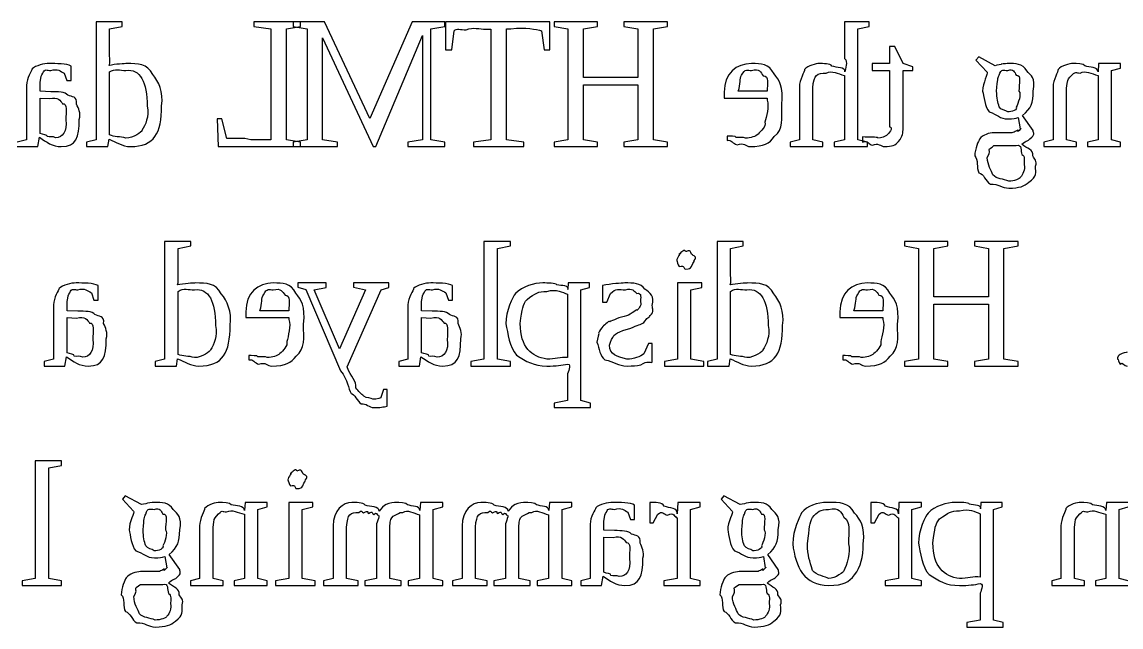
# Model space of a CAD drawing. Header units: millimetres. Extents: x 21 to 196, y 128 to 259.
# Drawn here: x 123.71 to 151.74, y 210.31 to 225.73 of the extents above; entities that cross this region are included whole.
import ezdxf

# ---------------------------------------------------------------- set-up
doc = ezdxf.new("R2010")
doc.units = ezdxf.units.MM
doc.layers.get('0').update_dxf_attribs({"linetype": 'CONTINUOUS'})

msp = doc.modelspace()

# ---------------------------------------------------------------- linework, layer by layer
at = {"color": 0}
for p, q in [((126.267, 225.726), (125.6, 225.726)), ((125.6, 225.726), (125.6, 222.727)), ((126.267, 225.61), (126.267, 225.726)), ((130.812, 225.726), (129.626, 225.726)), ((129.626, 225.726), (129.626, 225.61)), ((131.422, 225.726), (130.628, 225.726)), ((130.628, 225.726), (130.628, 225.61)), ((130.812, 225.61), (130.812, 225.726)), ((132.58, 223.267), (131.422, 225.726)), ((133.66, 225.726), (132.58, 223.267)), ((134.498, 225.726), (133.66, 225.726)), ((134.498, 225.61), (134.498, 225.726)), ((137.173, 225.726), (134.51, 225.726)), ((134.51, 225.726), (134.51, 225.02)), ((137.173, 225.02), (137.173, 225.726)), ((138.387, 225.726), (137.279, 225.726)), ((137.279, 225.726), (137.279, 225.61)), ((138.387, 225.61), (138.387, 225.726)), ((140.173, 225.726), (139.059, 225.726)), ((139.059, 225.726), (139.059, 225.61)), ((140.173, 225.61), (140.173, 225.726)), ((145.316, 225.726), (144.687, 225.726)), ((144.687, 225.726), (144.687, 224.8)), ((145.316, 225.61), (145.316, 225.726)), ((125.942, 225.549), (126.267, 225.61)), ((125.942, 224.992), (125.942, 225.549)), ((129.626, 225.61), (130.056, 225.549)), ((130.056, 225.549), (130.056, 222.727)), ((130.453, 225.549), (130.812, 225.61)), ((130.453, 222.727), (130.453, 225.549)), ((130.628, 225.61), (130.981, 225.549)), ((130.981, 225.549), (130.981, 222.727)), ((132.734, 222.551), (133.925, 225.378)), ((133.925, 225.378), (133.925, 222.727)), ((134.14, 225.549), (134.498, 225.61)), ((134.14, 222.727), (134.14, 225.549)), ((134.67, 225.02), (134.731, 225.499)), ((135.552, 225.544), (135.668, 225.544)), ((135.668, 225.544), (135.668, 222.727)), ((136.065, 222.727), (136.065, 225.549)), ((136.065, 225.549), (136.18, 225.549)), ((136.963, 225.505), (137.024, 225.02)), ((137.279, 225.61), (137.632, 225.549)), ((137.632, 225.549), (137.632, 222.727)), ((138.029, 225.549), (138.387, 225.61)), ((138.029, 224.314), (138.029, 225.549)), ((139.059, 225.61), (139.417, 225.549)), ((139.417, 225.549), (139.417, 224.314)), ((139.814, 225.549), (140.173, 225.61)), ((139.814, 222.727), (139.814, 225.549)), ((145.029, 225.549), (145.316, 225.61)), ((145.029, 222.727), (145.029, 225.549)), ((131.378, 222.727), (131.378, 225.323)), ((131.378, 225.323), (132.662, 222.551)), ((145.97, 225.103), (145.838, 225.103)), ((145.838, 225.103), (145.838, 224.667)), ((146.179, 224.667), (145.97, 225.103)), ((134.51, 225.02), (134.67, 225.02)), ((137.024, 225.02), (137.173, 225.02)), ((148.109, 224.838), (148.037, 224.75)), ((148.528, 224.612), (148.109, 224.838)), ((124.404, 224.667), (124.404, 224.667)), ((124.961, 224.232), (124.961, 224.601)), ((145.838, 224.667), (145.391, 224.667)), ((145.391, 224.667), (145.391, 224.491)), ((146.433, 224.584), (146.179, 224.667)), ((146.433, 224.491), (146.433, 224.584)), ((148.037, 224.75), (148.324, 224.447)), ((151.168, 224.667), (151.152, 224.458)), ((151.725, 224.667), (151.168, 224.667)), ((151.493, 224.491), (151.725, 224.551)), ((151.725, 224.551), (151.725, 224.667)), ((124.789, 224.419), (124.856, 224.232)), ((124.856, 224.232), (124.961, 224.232)), ((125.942, 222.848), (125.942, 224.452)), ((139.417, 224.314), (138.029, 224.314)), ((142.317, 224.491), (142.317, 224.491)), ((144.687, 224.364), (144.687, 222.727)), ((145.391, 224.491), (145.838, 224.491)), ((145.838, 224.491), (145.838, 223.058)), ((146.179, 223.03), (146.179, 224.491)), ((146.179, 224.491), (146.433, 224.491)), ((151.152, 224.364), (151.152, 222.727)), ((151.493, 222.727), (151.493, 224.491)), ((123.825, 224.11), (123.825, 222.727)), ((124.172, 223.962), (124.172, 224.193)), ((124.442, 223.95), (124.172, 223.962)), ((138.029, 222.727), (138.029, 224.127)), ((138.029, 224.127), (139.417, 224.127)), ((139.417, 224.127), (139.417, 222.727)), ((142.714, 223.962), (141.975, 223.962)), ((143.535, 224.066), (143.535, 222.727)), ((143.877, 222.727), (143.877, 224.05)), ((148.208, 223.967), (148.208, 223.967)), ((150.005, 224.066), (150.005, 222.727)), ((150.352, 222.727), (150.352, 224.039)), ((124.172, 223.785), (124.409, 223.774)), ((124.172, 222.887), (124.172, 223.785)), ((141.617, 223.934), (141.617, 223.785)), ((141.617, 223.785), (142.714, 223.785)), ((142.714, 223.785), (142.714, 223.736)), ((126.901, 223.581), (126.901, 223.581)), ((148.848, 223.433), (148.848, 223.433)), ((128.811, 223.256), (128.684, 223.256)), ((128.684, 223.256), (128.717, 222.551)), ((128.932, 222.76), (128.811, 223.256)), ((149.117, 223.289), (149.167, 223.002)), ((149.498, 222.958), (149.228, 223.339)), ((148.958, 222.903), (148.5, 222.903)), ((123.825, 222.727), (123.588, 222.666)), ((123.588, 222.551), (124.117, 222.551)), ((124.117, 222.551), (124.156, 222.787)), ((125.6, 222.727), (125.357, 222.666)), ((125.357, 222.666), (125.357, 222.551)), ((125.357, 222.551), (125.903, 222.551)), ((125.903, 222.551), (125.931, 222.738)), ((128.717, 222.551), (130.812, 222.551)), ((130.056, 222.727), (129.544, 222.727)), ((130.812, 222.666), (130.453, 222.727)), ((130.981, 222.727), (130.628, 222.666)), ((130.628, 222.666), (130.628, 222.551)), ((130.628, 222.551), (131.753, 222.551)), ((130.812, 222.551), (130.812, 222.666)), ((131.753, 222.666), (131.378, 222.727)), ((131.753, 222.551), (131.753, 222.666)), ((132.662, 222.551), (132.734, 222.551)), ((133.925, 222.727), (133.55, 222.666)), ((133.55, 222.666), (133.55, 222.551)), ((133.55, 222.551), (134.498, 222.551)), ((134.498, 222.666), (134.14, 222.727)), ((134.498, 222.551), (134.498, 222.666)), ((135.668, 222.727), (135.227, 222.666)), ((135.227, 222.666), (135.227, 222.551)), ((135.227, 222.551), (136.506, 222.551)), ((136.506, 222.666), (136.065, 222.727)), ((136.506, 222.551), (136.506, 222.666)), ((137.632, 222.727), (137.279, 222.666)), ((137.279, 222.666), (137.279, 222.551)), ((137.279, 222.551), (138.387, 222.551)), ((138.387, 222.666), (138.029, 222.727)), ((138.387, 222.551), (138.387, 222.666)), ((139.417, 222.727), (139.059, 222.666)), ((139.059, 222.666), (139.059, 222.551)), ((139.059, 222.551), (140.173, 222.551)), ((140.173, 222.666), (139.814, 222.727)), ((140.173, 222.551), (140.173, 222.666)), ((141.694, 222.82), (141.694, 222.71)), ((143.535, 222.727), (143.298, 222.666)), ((143.298, 222.666), (143.298, 222.551)), ((143.298, 222.551), (144.136, 222.551)), ((144.136, 222.666), (143.877, 222.727)), ((144.136, 222.551), (144.136, 222.666)), ((144.687, 222.727), (144.423, 222.666)), ((144.423, 222.666), (144.423, 222.551)), ((144.423, 222.551), (145.277, 222.551)), ((145.277, 222.666), (145.029, 222.727)), ((145.149, 222.799), (145.149, 222.666)), ((145.277, 222.551), (145.277, 222.666)), ((145.705, 222.551), (145.705, 222.551)), ((148.533, 222.578), (149.068, 222.578)), ((150.005, 222.727), (149.774, 222.666)), ((149.774, 222.666), (149.774, 222.551)), ((149.774, 222.551), (150.606, 222.551)), ((150.606, 222.666), (150.352, 222.727)), ((150.606, 222.551), (150.606, 222.666)), ((151.152, 222.727), (150.887, 222.666)), ((150.887, 222.666), (150.887, 222.551)), ((150.887, 222.551), (151.725, 222.551)), ((151.725, 222.666), (151.493, 222.727)), ((151.725, 222.551), (151.725, 222.666)), ((148.329, 222.269), (148.329, 222.269)), ((128.014, 220.133), (127.347, 220.133)), ((127.347, 220.133), (127.347, 217.135)), ((128.014, 220.018), (128.014, 220.133)), ((136.165, 220.133), (135.487, 220.133)), ((135.487, 220.133), (135.487, 217.135)), ((136.165, 220.018), (136.165, 220.133)), ((142.105, 220.133), (141.438, 220.133)), ((141.438, 220.133), (141.438, 217.135)), ((142.105, 220.018), (142.105, 220.133)), ((147.326, 220.133), (146.218, 220.133)), ((146.218, 220.133), (146.218, 220.018)), ((147.326, 220.018), (147.326, 220.133)), ((149.112, 220.133), (147.998, 220.133)), ((147.998, 220.133), (147.998, 220.018)), ((149.112, 220.018), (149.112, 220.133)), ((127.689, 219.957), (128.014, 220.018)), ((127.689, 219.4), (127.689, 219.957)), ((135.835, 219.957), (136.165, 220.018)), ((135.835, 217.135), (135.835, 219.957)), ((141.78, 219.957), (142.105, 220.018)), ((141.78, 219.4), (141.78, 219.957)), ((146.218, 220.018), (146.571, 219.957)), ((146.571, 219.957), (146.571, 217.135)), ((146.968, 219.957), (147.326, 220.018)), ((146.968, 218.722), (146.968, 219.957)), ((147.998, 220.018), (148.357, 219.957)), ((148.357, 219.957), (148.357, 218.722)), ((148.754, 219.957), (149.112, 220.018)), ((148.754, 217.135), (148.754, 219.957)), ((140.407, 219.648), (140.407, 219.648)), ((125.093, 219.075), (125.093, 219.075)), ((125.65, 218.64), (125.65, 219.009)), ((131.465, 219.075), (130.743, 219.075)), ((130.743, 219.075), (130.743, 218.965)), ((130.743, 218.965), (130.947, 218.91)), ((130.947, 218.91), (131.834, 216.837)), ((131.162, 218.899), (131.465, 218.959)), ((131.465, 218.959), (131.465, 219.075)), ((133.069, 219.075), (132.165, 219.075)), ((132.165, 219.075), (132.165, 218.965)), ((132.165, 218.965), (132.474, 218.899)), ((132.871, 218.899), (133.069, 218.959)), ((133.069, 218.959), (133.069, 219.075)), ((134.133, 219.075), (134.133, 219.075)), ((134.689, 218.64), (134.689, 219.009)), ((137.637, 219.075), (137.632, 218.91)), ((138.183, 219.075), (137.637, 219.075)), ((137.962, 218.899), (138.183, 218.959)), ((138.183, 218.959), (138.183, 219.075)), ((138.512, 219.009), (138.512, 218.584)), ((141.046, 219.075), (140.429, 219.075)), ((140.429, 219.075), (140.429, 217.135)), ((140.771, 218.899), (141.046, 218.959)), ((141.046, 218.959), (141.046, 219.075)), ((125.479, 218.827), (125.545, 218.64)), ((125.545, 218.64), (125.65, 218.64)), ((127.689, 217.256), (127.689, 218.86)), ((130.12, 218.899), (130.12, 218.899)), ((131.807, 217.394), (131.162, 218.899)), ((132.474, 218.899), (131.807, 217.394)), ((132.005, 216.936), (132.871, 218.899)), ((134.519, 218.827), (134.585, 218.64)), ((134.585, 218.64), (134.689, 218.64)), ((137.62, 218.789), (137.62, 217.173)), ((137.962, 216.076), (137.962, 218.899)), ((138.622, 218.584), (138.716, 218.805)), ((140.771, 217.135), (140.771, 218.899)), ((141.78, 217.256), (141.78, 218.86)), ((145.269, 218.899), (145.269, 218.899)), ((148.357, 218.722), (146.968, 218.722)), ((124.514, 218.518), (124.514, 217.135)), ((124.861, 218.369), (124.861, 218.601)), ((125.131, 218.359), (124.861, 218.369)), ((130.517, 218.369), (129.778, 218.369)), ((133.554, 218.518), (133.554, 217.135)), ((133.901, 218.369), (133.901, 218.601)), ((134.171, 218.359), (133.901, 218.369)), ((138.512, 218.584), (138.622, 218.584)), ((145.665, 218.369), (144.927, 218.369)), ((146.968, 217.135), (146.968, 218.535)), ((146.968, 218.535), (148.357, 218.535)), ((148.357, 218.535), (148.357, 217.135)), ((124.861, 218.193), (125.098, 218.182)), ((124.861, 217.295), (124.861, 218.193)), ((129.42, 218.342), (129.42, 218.193)), ((129.42, 218.193), (130.517, 218.193)), ((130.517, 218.193), (130.517, 218.143)), ((133.901, 218.193), (134.138, 218.182)), ((133.901, 217.295), (133.901, 218.193)), ((144.569, 218.342), (144.569, 218.193)), ((144.569, 218.193), (145.665, 218.193)), ((145.665, 218.193), (145.665, 218.143)), ((128.648, 217.989), (128.648, 217.989)), ((136.419, 218.044), (136.419, 218.044)), ((139.036, 217.862), (139.24, 217.923)), ((142.738, 217.989), (142.738, 217.989)), ((138.374, 217.57), (138.374, 217.57)), ((139.686, 217.537), (139.571, 217.273)), ((139.785, 217.537), (139.686, 217.537)), ((139.785, 217.057), (139.785, 217.537)), ((129.497, 217.229), (129.497, 217.118)), ((144.646, 217.229), (144.646, 217.118)), ((124.514, 217.135), (124.277, 217.074)), ((124.277, 217.074), (124.277, 216.958)), ((124.277, 216.958), (124.806, 216.958)), ((124.806, 216.958), (124.845, 217.195)), ((127.347, 217.135), (127.105, 217.074)), ((127.105, 217.074), (127.105, 216.958)), ((127.105, 216.958), (127.651, 216.958)), ((127.651, 216.958), (127.678, 217.146)), ((133.554, 217.135), (133.317, 217.074)), ((133.317, 217.074), (133.317, 216.958)), ((133.317, 216.958), (133.846, 216.958)), ((133.846, 216.958), (133.885, 217.195)), ((135.487, 217.135), (135.157, 217.074)), ((135.157, 217.074), (135.157, 216.958)), ((135.157, 216.958), (136.165, 216.958)), ((136.165, 217.074), (135.835, 217.135)), ((136.165, 216.958), (136.165, 217.074)), ((140.429, 217.135), (140.093, 217.074)), ((140.093, 217.074), (140.093, 216.958)), ((140.093, 216.958), (141.102, 216.958)), ((141.102, 217.074), (140.771, 217.135)), ((141.102, 216.958), (141.102, 217.074)), ((141.438, 217.135), (141.195, 217.074)), ((141.195, 217.074), (141.195, 216.958)), ((141.195, 216.958), (141.741, 216.958)), ((141.741, 216.958), (141.768, 217.146)), ((146.571, 217.135), (146.218, 217.074)), ((146.218, 217.074), (146.218, 216.958)), ((146.218, 216.958), (147.326, 216.958)), ((147.326, 217.074), (146.968, 217.135)), ((147.326, 216.958), (147.326, 217.074)), ((148.357, 217.135), (147.998, 217.074)), ((147.998, 217.074), (147.998, 216.958)), ((147.998, 216.958), (149.112, 216.958)), ((149.112, 217.074), (148.754, 217.135)), ((149.112, 216.958), (149.112, 217.074)), ((151.648, 217.135), (151.648, 217.135)), ((137.62, 216.727), (137.62, 216.076)), ((132.926, 216.358), (132.859, 216.159)), ((133.025, 216.358), (132.926, 216.358)), ((133.025, 215.938), (133.025, 216.358)), ((132.683, 215.9), (132.683, 215.9)), ((137.62, 216.076), (137.284, 216.016)), ((137.284, 216.016), (137.284, 215.9)), ((137.284, 215.9), (138.21, 215.9)), ((138.21, 216.016), (137.962, 216.076)), ((138.21, 215.9), (138.21, 216.016)), ((124.722, 214.541), (124.044, 214.541)), ((124.044, 214.541), (124.044, 211.542)), ((124.391, 214.365), (124.722, 214.425)), ((124.722, 214.425), (124.722, 214.541)), ((124.391, 211.542), (124.391, 214.365)), ((130.491, 214.056), (130.491, 214.056)), ((126.343, 213.654), (126.271, 213.566)), ((126.762, 213.428), (126.343, 213.654)), ((141.609, 213.654), (141.537, 213.566)), ((142.028, 213.428), (141.609, 213.654)), ((126.271, 213.566), (126.558, 213.262)), ((129.402, 213.483), (129.385, 213.274)), ((129.959, 213.483), (129.402, 213.483)), ((129.727, 213.306), (129.959, 213.367)), ((129.727, 211.542), (129.727, 213.306)), ((129.959, 213.367), (129.959, 213.483)), ((131.13, 213.483), (130.513, 213.483)), ((130.513, 213.483), (130.513, 211.542)), ((130.854, 213.306), (131.13, 213.367)), ((130.854, 211.542), (130.854, 213.306)), ((131.13, 213.367), (131.13, 213.483)), ((133.874, 213.483), (133.857, 213.274)), ((134.441, 213.483), (133.874, 213.483)), ((134.193, 213.306), (134.441, 213.367)), ((134.193, 211.542), (134.193, 213.306)), ((134.441, 213.367), (134.441, 213.483)), ((137.163, 213.483), (137.147, 213.274)), ((137.731, 213.483), (137.163, 213.483)), ((137.483, 213.306), (137.731, 213.367)), ((137.483, 211.542), (137.483, 213.306)), ((137.731, 213.367), (137.731, 213.483)), ((138.778, 213.483), (138.778, 213.483)), ((139.335, 213.047), (139.335, 213.417)), ((139.718, 213.483), (139.718, 212.959)), ((139.751, 213.483), (139.718, 213.483)), ((140.434, 213.483), (140.418, 213.191)), ((141.008, 213.483), (140.434, 213.483)), ((140.76, 213.306), (141.008, 213.367)), ((140.76, 211.542), (140.76, 213.306)), ((141.008, 213.367), (141.008, 213.483)), ((141.537, 213.566), (141.824, 213.262)), ((145.36, 213.483), (145.36, 212.959)), ((145.393, 213.483), (145.36, 213.483)), ((146.076, 213.483), (146.06, 213.191)), ((146.649, 213.483), (146.076, 213.483)), ((146.401, 213.306), (146.649, 213.367)), ((146.401, 211.542), (146.401, 213.306)), ((146.649, 213.367), (146.649, 213.483)), ((148.16, 213.483), (148.154, 213.318)), ((148.705, 213.483), (148.16, 213.483)), ((148.485, 213.306), (148.705, 213.367)), ((148.485, 210.484), (148.485, 213.306)), ((148.705, 213.367), (148.705, 213.483)), ((151.368, 213.483), (151.351, 213.274)), ((151.924, 213.483), (151.368, 213.483)), ((151.693, 213.306), (151.924, 213.367)), ((151.693, 211.542), (151.693, 213.306)), ((129.385, 213.18), (129.385, 211.542)), ((133.852, 213.169), (133.852, 211.542)), ((137.141, 213.169), (137.141, 211.542)), ((139.164, 213.235), (139.23, 213.047)), ((139.23, 213.047), (139.335, 213.047)), ((139.806, 212.959), (139.928, 213.185)), ((140.418, 213.086), (140.418, 211.542)), ((145.448, 212.959), (145.569, 213.185)), ((146.06, 213.086), (146.06, 211.542)), ((148.143, 213.196), (148.143, 211.581)), ((151.351, 213.18), (151.351, 211.542)), ((126.442, 212.783), (126.442, 212.783)), ((128.239, 212.882), (128.239, 211.542)), ((128.586, 211.542), (128.586, 212.854)), ((131.647, 212.882), (131.647, 211.542)), ((131.989, 211.542), (131.989, 212.854)), ((132.749, 212.899), (132.749, 211.542)), ((133.091, 211.542), (133.091, 212.854)), ((134.936, 212.882), (134.936, 211.542)), ((135.278, 211.542), (135.278, 212.854)), ((136.039, 212.899), (136.039, 211.542)), ((136.38, 211.542), (136.38, 212.854)), ((138.199, 212.926), (138.199, 211.542)), ((138.546, 212.777), (138.546, 213.009)), ((138.817, 212.766), (138.546, 212.777)), ((139.718, 212.959), (139.806, 212.959)), ((141.708, 212.783), (141.708, 212.783)), ((145.36, 212.959), (145.448, 212.959)), ((150.205, 212.882), (150.205, 211.542)), ((150.552, 211.542), (150.552, 212.854)), ((138.546, 212.601), (138.783, 212.59)), ((138.546, 211.703), (138.546, 212.601)), ((127.081, 212.248), (127.081, 212.248)), ((142.347, 212.248), (142.347, 212.248)), ((143.367, 212.43), (143.367, 212.43)), ((143.742, 212.43), (143.742, 212.43)), ((146.941, 212.452), (146.941, 212.452)), ((127.351, 212.105), (127.401, 211.818)), ((127.732, 211.774), (127.462, 212.155)), ((142.617, 212.105), (142.667, 211.818)), ((142.998, 211.774), (142.728, 212.155)), ((127.192, 211.719), (126.734, 211.719)), ((142.457, 211.719), (142, 211.719)), ((124.044, 211.542), (123.714, 211.482)), ((123.714, 211.482), (123.714, 211.366)), ((123.714, 211.366), (124.722, 211.366)), ((124.722, 211.482), (124.391, 211.542)), ((124.722, 211.366), (124.722, 211.482)), ((126.767, 211.394), (127.302, 211.394)), ((128.239, 211.542), (128.007, 211.482)), ((128.007, 211.482), (128.007, 211.366)), ((128.007, 211.366), (128.84, 211.366)), ((128.84, 211.482), (128.586, 211.542)), ((128.84, 211.366), (128.84, 211.482)), ((129.385, 211.542), (129.121, 211.482)), ((129.121, 211.482), (129.121, 211.366)), ((129.121, 211.366), (129.959, 211.366)), ((129.959, 211.482), (129.727, 211.542)), ((129.959, 211.366), (129.959, 211.482)), ((130.513, 211.542), (130.176, 211.482)), ((130.176, 211.482), (130.176, 211.366)), ((130.176, 211.366), (131.185, 211.366)), ((131.185, 211.482), (130.854, 211.542)), ((131.185, 211.366), (131.185, 211.482)), ((131.647, 211.542), (131.399, 211.482)), ((131.399, 211.482), (131.399, 211.366)), ((131.399, 211.366), (132.281, 211.366)), ((132.281, 211.482), (131.989, 211.542)), ((132.281, 211.366), (132.281, 211.482)), ((132.749, 211.542), (132.457, 211.482)), ((132.457, 211.482), (132.457, 211.366)), ((132.457, 211.366), (133.378, 211.366)), ((133.378, 211.482), (133.091, 211.542)), ((133.378, 211.366), (133.378, 211.482)), ((133.852, 211.542), (133.56, 211.482)), ((133.56, 211.482), (133.56, 211.366)), ((133.56, 211.366), (134.441, 211.366)), ((134.441, 211.482), (134.193, 211.542)), ((134.441, 211.366), (134.441, 211.482)), ((134.936, 211.542), (134.688, 211.482)), ((134.688, 211.482), (134.688, 211.366)), ((134.688, 211.366), (135.57, 211.366)), ((135.57, 211.482), (135.278, 211.542)), ((135.57, 211.366), (135.57, 211.482)), ((136.039, 211.542), (135.746, 211.482)), ((135.746, 211.482), (135.746, 211.366)), ((135.746, 211.366), (136.667, 211.366)), ((136.667, 211.482), (136.38, 211.542)), ((136.667, 211.366), (136.667, 211.482)), ((137.141, 211.542), (136.849, 211.482)), ((136.849, 211.482), (136.849, 211.366)), ((136.849, 211.366), (137.731, 211.366)), ((137.731, 211.482), (137.483, 211.542)), ((137.731, 211.366), (137.731, 211.482)), ((138.199, 211.542), (137.962, 211.482)), ((137.962, 211.482), (137.962, 211.366)), ((137.962, 211.366), (138.491, 211.366)), ((138.491, 211.366), (138.53, 211.603)), ((140.418, 211.542), (140.082, 211.482)), ((140.082, 211.482), (140.082, 211.366)), ((140.082, 211.366), (141.008, 211.366)), ((141.008, 211.482), (140.76, 211.542)), ((141.008, 211.366), (141.008, 211.482)), ((142.033, 211.394), (142.568, 211.394)), ((146.06, 211.542), (145.723, 211.482)), ((145.723, 211.482), (145.723, 211.366)), ((145.723, 211.366), (146.649, 211.366)), ((146.649, 211.482), (146.401, 211.542)), ((146.649, 211.366), (146.649, 211.482)), ((150.205, 211.542), (149.973, 211.482)), ((149.973, 211.482), (149.973, 211.366)), ((149.973, 211.366), (150.805, 211.366)), ((150.805, 211.482), (150.552, 211.542)), ((150.805, 211.366), (150.805, 211.482)), ((151.351, 211.542), (151.087, 211.482)), ((151.087, 211.482), (151.087, 211.366)), ((151.087, 211.366), (151.924, 211.366)), ((151.924, 211.482), (151.693, 211.542)), ((126.563, 211.085), (126.563, 211.085)), ((141.829, 211.085), (141.829, 211.085)), ((148.143, 211.135), (148.143, 210.484)), ((148.143, 210.484), (147.807, 210.424)), ((147.807, 210.424), (147.807, 210.308)), ((147.807, 210.308), (148.733, 210.308)), ((148.733, 210.424), (148.485, 210.484)), ((148.733, 210.308), (148.733, 210.424))]:
    msp.add_line(p, q, dxfattribs=at)
for points in [[(134.731, 225.499), (134.797, 225.585), (134.882, 225.519), (135.039, 225.527)], [(135.039, 225.527), (135.227, 225.604), (135.365, 225.544), (135.552, 225.544)], [(136.18, 225.549), (136.565, 225.607), (136.82, 225.534), (136.963, 225.505)], [(125.931, 224.617), (125.966, 224.681), (125.942, 224.79), (125.942, 224.992)], [(144.687, 224.8), (144.794, 224.714), (144.691, 224.526), (144.698, 224.458)], [(123.968, 224.529), (123.967, 224.482), (123.825, 224.298), (123.825, 224.11)], [(124.404, 224.667), (124.272, 224.667), (124.061, 224.62), (123.968, 224.529)], [(124.238, 224.419), (124.287, 224.549), (124.353, 224.491), (124.448, 224.491)], [(124.961, 224.601), (124.867, 224.667), (124.567, 224.667), (124.404, 224.667)], [(124.448, 224.491), (124.624, 224.549), (124.688, 224.466), (124.789, 224.419)], [(126.383, 224.667), (126.344, 224.667), (126.082, 224.651), (125.931, 224.617)], [(125.942, 224.452), (126.088, 224.549), (126.203, 224.491), (126.361, 224.491)], [(126.361, 224.491), (126.723, 224.549), (126.901, 224.187), (126.901, 223.581)], [(127.044, 224.391), (126.904, 224.667), (126.673, 224.667), (126.383, 224.667)], [(142.317, 224.667), (141.924, 224.667), (141.617, 224.422), (141.617, 223.934)], [(142.063, 224.369), (142.16, 224.549), (142.204, 224.491), (142.317, 224.491)], [(142.89, 224.408), (142.755, 224.667), (142.563, 224.667), (142.317, 224.667)], [(142.317, 224.491), (142.519, 224.549), (142.546, 224.444), (142.615, 224.353)], [(143.667, 224.513), (143.673, 224.461), (143.535, 224.26), (143.535, 224.066)], [(144.042, 224.667), (143.964, 224.667), (143.753, 224.615), (143.667, 224.513)], [(144.367, 224.601), (144.334, 224.667), (144.131, 224.667), (144.042, 224.667)], [(144.698, 224.458), (144.706, 224.582), (144.493, 224.56), (144.367, 224.601)], [(148.682, 224.651), (148.723, 224.645), (148.565, 224.626), (148.528, 224.612)], [(148.632, 224.369), (148.682, 224.549), (148.748, 224.491), (148.848, 224.491)], [(148.842, 224.667), (148.856, 224.667), (148.748, 224.662), (148.682, 224.651)], [(149.333, 224.485), (149.226, 224.667), (149.056, 224.667), (148.842, 224.667)], [(148.848, 224.491), (148.999, 224.549), (149.021, 224.449), (149.068, 224.369)], [(150.132, 224.513), (150.142, 224.461), (150.005, 224.26), (150.005, 224.066)], [(150.512, 224.667), (150.428, 224.667), (150.217, 224.615), (150.132, 224.513)], [(150.815, 224.607), (150.796, 224.667), (150.593, 224.667), (150.512, 224.667)], [(151.152, 224.458), (151.152, 224.59), (150.934, 224.569), (150.815, 224.607)], [(124.172, 224.193), (124.199, 224.336), (124.194, 224.371), (124.238, 224.419)], [(127.27, 223.587), (127.322, 223.947), (127.196, 224.207), (127.044, 224.391)], [(141.975, 223.962), (142.045, 224.152), (142.005, 224.288), (142.063, 224.369)], [(142.615, 224.353), (142.773, 224.369), (142.714, 224.134), (142.714, 223.962)], [(143.088, 223.62), (143.141, 224.086), (143.022, 224.234), (142.89, 224.408)], [(143.877, 224.05), (143.902, 224.387), (143.991, 224.425), (144.219, 224.425)], [(144.219, 224.425), (144.379, 224.505), (144.508, 224.404), (144.687, 224.364)], [(148.324, 224.447), (148.355, 224.409), (148.208, 224.177), (148.208, 223.967)], [(148.566, 223.967), (148.594, 224.27), (148.588, 224.288), (148.632, 224.369)], [(149.068, 224.369), (149.208, 224.387), (149.134, 224.154), (149.134, 223.967)], [(149.498, 223.967), (149.568, 224.306), (149.443, 224.364), (149.333, 224.485)], [(150.352, 224.039), (150.373, 224.248), (150.38, 224.25), (150.435, 224.32)], [(150.435, 224.32), (150.6, 224.505), (150.577, 224.425), (150.694, 224.425)], [(150.694, 224.425), (150.843, 224.505), (150.972, 224.404), (151.152, 224.364)], [(124.883, 223.862), (124.805, 223.95), (124.634, 223.947), (124.442, 223.95)], [(148.208, 223.967), (148.238, 223.847), (148.266, 223.554), (148.379, 223.433)], [(148.632, 223.565), (148.594, 223.667), (148.566, 223.786), (148.566, 223.967)], [(149.134, 223.967), (149.208, 223.895), (149.112, 223.643), (149.068, 223.559)], [(149.228, 223.339), (149.451, 223.534), (149.498, 223.654), (149.498, 223.967)], [(124.409, 223.774), (124.64, 223.829), (124.688, 223.722), (124.745, 223.642)], [(125.104, 223.631), (125.125, 223.843), (124.982, 223.81), (124.883, 223.862)], [(142.714, 223.736), (142.773, 223.571), (142.696, 223.308), (142.659, 223.173)], [(124.745, 223.642), (124.871, 223.667), (124.828, 223.424), (124.828, 223.234)], [(125.17, 223.245), (125.217, 223.402), (125.148, 223.527), (125.104, 223.631)], [(126.476, 222.551), (127.087, 222.551), (127.27, 222.895), (127.27, 223.587)], [(126.901, 223.581), (126.959, 223.314), (126.857, 223.099), (126.769, 222.964)], [(142.896, 222.804), (143.141, 223.005), (143.088, 223.245), (143.088, 223.62)], [(148.379, 223.433), (148.58, 223.373), (148.648, 223.256), (148.853, 223.256)], [(148.848, 223.433), (148.796, 223.49), (148.674, 223.477), (148.632, 223.565)], [(149.068, 223.559), (149.116, 223.49), (148.947, 223.433), (148.848, 223.433)], [(124.828, 223.234), (124.871, 222.936), (124.743, 222.776), (124.569, 222.776)], [(124.713, 222.551), (125.098, 222.551), (125.17, 222.782), (125.17, 223.245)], [(142.659, 223.173), (142.696, 223.068), (142.559, 222.939), (142.482, 222.87)], [(148.853, 223.256), (148.999, 223.256), (149.038, 223.267), (149.117, 223.289)], [(124.354, 222.804), (124.379, 222.859), (124.236, 222.854), (124.172, 222.887)], [(126.361, 222.765), (126.209, 222.811), (126.067, 222.793), (125.942, 222.848)], [(126.769, 222.964), (126.782, 222.928), (126.545, 222.765), (126.361, 222.765)], [(141.926, 222.782), (141.917, 222.833), (141.753, 222.805), (141.694, 222.82)], [(142.482, 222.87), (142.42, 222.811), (142.295, 222.765), (142.162, 222.765)], [(145.755, 222.837), (145.725, 222.811), (145.628, 222.765), (145.54, 222.765)], [(145.838, 223.058), (145.952, 223.027), (145.81, 222.888), (145.755, 222.837)], [(146.064, 222.677), (146.179, 222.837), (146.179, 222.878), (146.179, 223.03)], [(148.5, 222.903), (148.384, 222.903), (148.212, 222.849), (148.131, 222.743)], [(149.106, 222.936), (149.149, 223.02), (149.017, 222.903), (148.958, 222.903)], [(149.167, 223.002), (149.226, 223.065), (149.144, 222.958), (149.106, 222.936)], [(149.415, 222.749), (149.568, 222.866), (149.498, 222.884), (149.498, 222.958)], [(124.156, 222.787), (124.331, 222.668), (124.485, 222.551), (124.713, 222.551)], [(124.569, 222.776), (124.496, 222.818), (124.413, 222.785), (124.354, 222.804)], [(125.931, 222.738), (126.112, 222.668), (126.267, 222.551), (126.476, 222.551)], [(129.544, 222.727), (129.367, 222.785), (129.062, 222.738), (128.932, 222.76)], [(141.694, 222.71), (141.803, 222.729), (141.841, 222.627), (141.948, 222.595)], [(142.162, 222.765), (142.105, 222.811), (142.018, 222.771), (141.926, 222.782)], [(141.948, 222.595), (142.133, 222.668), (142.162, 222.551), (142.273, 222.551)], [(142.273, 222.551), (142.645, 222.551), (142.764, 222.635), (142.896, 222.804)], [(145.54, 222.765), (145.529, 222.811), (145.303, 222.776), (145.149, 222.799)], [(145.149, 222.666), (145.317, 222.712), (145.292, 222.606), (145.402, 222.583)], [(145.402, 222.583), (145.533, 222.668), (145.61, 222.551), (145.705, 222.551)], [(145.705, 222.551), (145.904, 222.551), (145.984, 222.592), (146.064, 222.677)], [(148.131, 222.743), (148.106, 222.694), (148.01, 222.498), (148.01, 222.313)], [(148.384, 222.495), (148.506, 222.568), (148.467, 222.578), (148.533, 222.578)], [(149.068, 222.578), (149.222, 222.624), (149.175, 222.439), (149.211, 222.346)], [(149.211, 222.611), (149.341, 222.734), (149.36, 222.683), (149.415, 222.749)], [(149.487, 222.313), (149.509, 222.478), (149.344, 222.498), (149.211, 222.611)], [(148.01, 222.313), (148.106, 222.228), (148.045, 222.005), (148.114, 221.883)], [(148.329, 222.269), (148.437, 222.46), (148.349, 222.44), (148.384, 222.495)], [(148.473, 221.828), (148.437, 221.937), (148.329, 222.079), (148.329, 222.269)], [(149.211, 222.346), (149.297, 222.319), (149.266, 222.163), (149.266, 222.082)], [(149.558, 222.054), (149.608, 222.191), (149.535, 222.229), (149.487, 222.313)], [(149.266, 222.082), (149.297, 221.974), (149.236, 221.831), (149.173, 221.768)], [(149.388, 221.641), (149.608, 221.805), (149.558, 221.875), (149.558, 222.054)], [(148.114, 221.883), (148.241, 221.864), (148.278, 221.663), (148.407, 221.597)], [(148.875, 221.669), (148.741, 221.728), (148.565, 221.722), (148.473, 221.828)], [(149.173, 221.768), (149.167, 221.728), (149.007, 221.669), (148.875, 221.669)], [(148.407, 221.597), (148.616, 221.611), (148.693, 221.492), (148.88, 221.492)], [(148.88, 221.492), (149.142, 221.492), (149.271, 221.542), (149.388, 221.641)], [(140.473, 219.808), (140.536, 219.872), (140.407, 219.71), (140.407, 219.648)], [(140.633, 219.874), (140.625, 219.96), (140.517, 219.852), (140.473, 219.808)], [(140.787, 219.808), (140.746, 219.96), (140.692, 219.874), (140.633, 219.874)], [(140.854, 219.648), (140.951, 219.754), (140.831, 219.764), (140.787, 219.808)], [(140.407, 219.648), (140.418, 219.633), (140.429, 219.538), (140.473, 219.494)], [(140.473, 219.494), (140.625, 219.545), (140.571, 219.428), (140.633, 219.428)], [(140.633, 219.428), (140.746, 219.428), (140.743, 219.45), (140.787, 219.494)], [(140.787, 219.494), (140.834, 219.633), (140.854, 219.589), (140.854, 219.648)], [(127.678, 219.025), (127.714, 219.089), (127.689, 219.198), (127.689, 219.4)], [(141.768, 219.025), (141.804, 219.089), (141.78, 219.198), (141.78, 219.4)], [(124.657, 218.937), (124.656, 218.89), (124.514, 218.706), (124.514, 218.518)], [(125.093, 219.075), (124.961, 219.075), (124.75, 219.028), (124.657, 218.937)], [(124.927, 218.827), (124.976, 218.956), (125.042, 218.899), (125.137, 218.899)], [(125.65, 219.009), (125.556, 219.075), (125.256, 219.075), (125.093, 219.075)], [(125.137, 218.899), (125.313, 218.956), (125.377, 218.874), (125.479, 218.827)], [(128.13, 219.075), (128.091, 219.075), (127.83, 219.058), (127.678, 219.025)], [(127.689, 218.86), (127.835, 218.956), (127.951, 218.899), (128.108, 218.899)], [(128.108, 218.899), (128.47, 218.956), (128.648, 218.596), (128.648, 217.989)], [(128.791, 218.799), (128.651, 219.075), (128.421, 219.075), (128.13, 219.075)], [(130.12, 219.075), (129.727, 219.075), (129.42, 218.83), (129.42, 218.342)], [(129.866, 218.777), (129.963, 218.956), (130.007, 218.899), (130.12, 218.899)], [(130.693, 218.816), (130.558, 219.075), (130.367, 219.075), (130.12, 219.075)], [(130.12, 218.899), (130.322, 218.956), (130.349, 218.852), (130.418, 218.761)], [(133.697, 218.937), (133.696, 218.89), (133.554, 218.706), (133.554, 218.518)], [(134.133, 219.075), (134.001, 219.075), (133.79, 219.028), (133.697, 218.937)], [(133.967, 218.827), (134.016, 218.956), (134.082, 218.899), (134.177, 218.899)], [(134.689, 219.009), (134.596, 219.075), (134.295, 219.075), (134.133, 219.075)], [(134.177, 218.899), (134.353, 218.956), (134.416, 218.874), (134.519, 218.827)], [(136.992, 219.075), (136.783, 219.075), (136.46, 218.984), (136.297, 218.805)], [(137.35, 219.031), (137.323, 219.075), (137.113, 219.075), (136.992, 219.075)], [(137.097, 218.86), (137.364, 218.932), (137.481, 218.835), (137.62, 218.789)], [(137.632, 218.91), (137.676, 219.016), (137.469, 219.001), (137.35, 219.031)], [(139.085, 219.075), (138.996, 219.075), (138.744, 219.053), (138.512, 219.009)], [(138.716, 218.805), (138.864, 218.956), (138.926, 218.899), (139.102, 218.899)], [(139.598, 218.921), (139.481, 219.075), (139.303, 219.075), (139.085, 219.075)], [(139.102, 218.899), (139.282, 218.956), (139.323, 218.868), (139.388, 218.81)], [(139.785, 218.502), (139.849, 218.751), (139.723, 218.817), (139.598, 218.921)], [(142.221, 219.075), (142.182, 219.075), (141.92, 219.058), (141.768, 219.025)], [(141.78, 218.86), (141.926, 218.956), (142.041, 218.899), (142.198, 218.899)], [(142.198, 218.899), (142.561, 218.956), (142.738, 218.596), (142.738, 217.989)], [(142.882, 218.799), (142.741, 219.075), (142.511, 219.075), (142.221, 219.075)], [(145.269, 219.075), (144.876, 219.075), (144.569, 218.83), (144.569, 218.342)], [(145.015, 218.777), (145.112, 218.956), (145.156, 218.899), (145.269, 218.899)], [(145.842, 218.816), (145.707, 219.075), (145.515, 219.075), (145.269, 219.075)], [(145.269, 218.899), (145.471, 218.956), (145.498, 218.852), (145.566, 218.761)], [(124.861, 218.601), (124.888, 218.744), (124.883, 218.779), (124.927, 218.827)], [(129.018, 217.995), (129.07, 218.354), (128.943, 218.615), (128.791, 218.799)], [(129.778, 218.369), (129.848, 218.56), (129.808, 218.696), (129.866, 218.777)], [(130.418, 218.761), (130.576, 218.777), (130.517, 218.542), (130.517, 218.369)], [(130.891, 218.028), (130.944, 218.494), (130.826, 218.642), (130.693, 218.816)], [(133.901, 218.601), (133.927, 218.744), (133.923, 218.779), (133.967, 218.827)], [(136.297, 218.805), (136.221, 218.718), (136.049, 218.371), (136.049, 218.033)], [(136.419, 218.044), (136.467, 218.427), (136.477, 218.524), (136.59, 218.656)], [(136.59, 218.656), (136.809, 218.813), (136.87, 218.86), (137.097, 218.86)], [(139.388, 218.81), (139.529, 218.844), (139.482, 218.68), (139.482, 218.584)], [(143.108, 217.995), (143.16, 218.354), (143.033, 218.615), (142.882, 218.799)], [(144.927, 218.369), (144.997, 218.56), (144.957, 218.696), (145.015, 218.777)], [(145.566, 218.761), (145.725, 218.777), (145.665, 218.542), (145.665, 218.369)], [(146.04, 218.028), (146.093, 218.494), (145.974, 218.642), (145.842, 218.816)], [(125.572, 218.27), (125.494, 218.359), (125.323, 218.354), (125.131, 218.359)], [(134.612, 218.27), (134.534, 218.359), (134.363, 218.354), (134.171, 218.359)], [(139.394, 218.375), (139.411, 218.436), (139.248, 218.273), (139.13, 218.237)], [(139.482, 218.584), (139.529, 218.549), (139.453, 218.433), (139.394, 218.375)], [(139.73, 218.243), (139.849, 218.359), (139.785, 218.403), (139.785, 218.502)], [(125.098, 218.182), (125.329, 218.237), (125.377, 218.13), (125.435, 218.05)], [(125.435, 218.05), (125.56, 218.075), (125.517, 217.832), (125.517, 217.642)], [(125.793, 218.039), (125.814, 218.251), (125.671, 218.218), (125.572, 218.27)], [(130.517, 218.143), (130.576, 217.98), (130.499, 217.716), (130.462, 217.581)], [(134.138, 218.182), (134.368, 218.237), (134.416, 218.13), (134.475, 218.05)], [(134.475, 218.05), (134.6, 218.075), (134.557, 217.832), (134.557, 217.642)], [(134.833, 218.039), (134.854, 218.251), (134.711, 218.218), (134.612, 218.27)], [(138.7, 218.083), (138.702, 218.145), (138.571, 218.009), (138.523, 217.962)], [(139.13, 218.237), (138.956, 218.211), (138.766, 218.116), (138.7, 218.083)], [(139.24, 217.923), (139.399, 218.001), (139.502, 218.018), (139.571, 218.066)], [(139.571, 218.066), (139.657, 218.215), (139.694, 218.172), (139.73, 218.243)], [(145.665, 218.143), (145.725, 217.98), (145.647, 217.716), (145.61, 217.581)], [(125.859, 217.653), (125.906, 217.81), (125.837, 217.936), (125.793, 218.039)], [(128.224, 216.958), (128.834, 216.958), (129.018, 217.303), (129.018, 217.995)], [(128.648, 217.989), (128.706, 217.722), (128.604, 217.507), (128.516, 217.372)], [(130.699, 217.212), (130.944, 217.413), (130.891, 217.653), (130.891, 218.028)], [(134.899, 217.653), (134.946, 217.81), (134.877, 217.936), (134.833, 218.039)], [(136.049, 218.033), (136.103, 217.803), (136.14, 217.427), (136.32, 217.239)], [(137.097, 217.135), (136.703, 217.193), (136.419, 217.438), (136.419, 218.044)], [(138.413, 217.796), (138.438, 217.807), (138.374, 217.658), (138.374, 217.57)], [(138.523, 217.962), (138.489, 217.931), (138.439, 217.858), (138.413, 217.796)], [(138.694, 217.488), (138.768, 217.719), (138.809, 217.785), (139.036, 217.862)], [(142.314, 216.958), (142.925, 216.958), (143.108, 217.303), (143.108, 217.995)], [(142.738, 217.989), (142.796, 217.722), (142.694, 217.507), (142.606, 217.372)], [(145.848, 217.212), (146.093, 217.413), (146.04, 217.653), (146.04, 218.028)], [(125.517, 217.642), (125.56, 217.344), (125.432, 217.184), (125.258, 217.184)], [(125.402, 216.958), (125.787, 216.958), (125.859, 217.19), (125.859, 217.653)], [(130.462, 217.581), (130.499, 217.477), (130.362, 217.347), (130.285, 217.278)], [(134.557, 217.642), (134.6, 217.344), (134.472, 217.184), (134.298, 217.184)], [(134.441, 216.958), (134.827, 216.958), (134.899, 217.19), (134.899, 217.653)], [(138.374, 217.57), (138.438, 217.399), (138.441, 217.215), (138.573, 217.113)], [(145.61, 217.581), (145.647, 217.477), (145.511, 217.347), (145.434, 217.278)], [(125.043, 217.212), (125.068, 217.267), (124.925, 217.261), (124.861, 217.295)], [(125.258, 217.184), (125.185, 217.226), (125.102, 217.193), (125.043, 217.212)], [(128.108, 217.173), (127.956, 217.219), (127.815, 217.201), (127.689, 217.256)], [(128.516, 217.372), (128.53, 217.336), (128.293, 217.173), (128.108, 217.173)], [(129.728, 217.19), (129.72, 217.241), (129.556, 217.213), (129.497, 217.229)], [(130.285, 217.278), (130.223, 217.219), (130.098, 217.173), (129.965, 217.173)], [(134.083, 217.212), (134.108, 217.267), (133.965, 217.261), (133.901, 217.295)], [(134.298, 217.184), (134.225, 217.226), (134.142, 217.193), (134.083, 217.212)], [(136.32, 217.239), (136.577, 217.075), (136.755, 216.958), (137.097, 216.958)], [(139.135, 217.135), (138.885, 217.193), (138.694, 217.252), (138.694, 217.488)], [(139.571, 217.273), (139.477, 217.193), (139.315, 217.135), (139.135, 217.135)], [(142.198, 217.173), (142.047, 217.219), (141.905, 217.201), (141.78, 217.256)], [(142.606, 217.372), (142.62, 217.336), (142.383, 217.173), (142.198, 217.173)], [(144.877, 217.19), (144.869, 217.241), (144.705, 217.213), (144.646, 217.229)], [(145.434, 217.278), (145.372, 217.219), (145.247, 217.173), (145.114, 217.173)], [(151.719, 217.256), (151.673, 217.241), (151.648, 217.182), (151.648, 217.135)], [(151.896, 217.311), (151.885, 217.311), (151.767, 217.292), (151.719, 217.256)], [(124.845, 217.195), (125.02, 217.075), (125.174, 216.958), (125.402, 216.958)], [(127.678, 217.146), (127.86, 217.075), (128.014, 216.958), (128.224, 216.958)], [(129.497, 217.118), (129.606, 217.138), (129.644, 217.036), (129.751, 217.002)], [(129.965, 217.173), (129.908, 217.219), (129.821, 217.179), (129.728, 217.19)], [(129.751, 217.002), (129.937, 217.075), (129.965, 216.958), (130.076, 216.958)], [(130.076, 216.958), (130.448, 216.958), (130.566, 217.042), (130.699, 217.212)], [(133.885, 217.195), (134.06, 217.075), (134.214, 216.958), (134.441, 216.958)], [(137.62, 217.173), (137.463, 217.193), (137.288, 217.135), (137.097, 217.135)], [(137.097, 216.958), (137.342, 216.958), (137.463, 216.975), (137.632, 217.008)], [(137.632, 217.008), (137.739, 216.991), (137.62, 216.797), (137.62, 216.727)], [(138.573, 217.113), (138.815, 217.075), (138.895, 216.958), (139.151, 216.958)], [(139.151, 216.958), (139.294, 216.958), (139.369, 216.966), (139.493, 216.986)], [(139.493, 216.986), (139.662, 217.115), (139.717, 217.031), (139.785, 217.057)], [(141.768, 217.146), (141.95, 217.075), (142.105, 216.958), (142.314, 216.958)], [(144.646, 217.118), (144.755, 217.138), (144.793, 217.036), (144.899, 217.002)], [(145.114, 217.173), (145.057, 217.219), (144.97, 217.179), (144.877, 217.19)], [(144.899, 217.002), (145.086, 217.075), (145.114, 216.958), (145.225, 216.958)], [(145.225, 216.958), (145.597, 216.958), (145.715, 217.042), (145.848, 217.212)], [(151.648, 217.135), (151.673, 217.146), (151.673, 217.044), (151.719, 217.008)], [(151.719, 217.008), (151.767, 217.075), (151.827, 216.958), (151.896, 216.958)], [(131.834, 216.837), (132.027, 216.61), (132.027, 216.377), (132.104, 216.258)], [(132.226, 216.407), (132.245, 216.572), (132.093, 216.683), (132.005, 216.936)], [(132.424, 216.187), (132.362, 216.257), (132.285, 216.308), (132.226, 216.407)], [(132.104, 216.258), (132.182, 216.257), (132.268, 216.053), (132.363, 215.994)], [(132.655, 216.11), (132.623, 216.158), (132.494, 216.136), (132.424, 216.187)], [(132.859, 216.159), (132.913, 216.158), (132.744, 216.11), (132.655, 216.11)], [(132.363, 215.994), (132.487, 216.019), (132.562, 215.9), (132.683, 215.9)], [(132.683, 215.9), (132.851, 215.9), (132.923, 215.914), (133.025, 215.938)], [(130.557, 214.216), (130.62, 214.279), (130.491, 214.118), (130.491, 214.056)], [(130.717, 214.282), (130.708, 214.368), (130.601, 214.26), (130.557, 214.216)], [(130.871, 214.216), (130.829, 214.368), (130.776, 214.282), (130.717, 214.282)], [(130.937, 214.056), (131.035, 214.162), (130.915, 214.172), (130.871, 214.216)], [(130.491, 214.056), (130.502, 214.041), (130.513, 213.946), (130.557, 213.902)], [(130.557, 213.902), (130.708, 213.953), (130.654, 213.836), (130.717, 213.836)], [(130.717, 213.836), (130.829, 213.836), (130.827, 213.858), (130.871, 213.902)], [(130.871, 213.902), (130.918, 214.041), (130.937, 213.997), (130.937, 214.056)], [(126.916, 213.467), (126.957, 213.461), (126.799, 213.441), (126.762, 213.428)], [(126.866, 213.185), (126.916, 213.365), (126.982, 213.306), (127.081, 213.306)], [(127.076, 213.483), (127.09, 213.483), (126.982, 213.477), (126.916, 213.467)], [(127.566, 213.301), (127.46, 213.483), (127.289, 213.483), (127.076, 213.483)], [(127.081, 213.306), (127.233, 213.365), (127.255, 213.265), (127.302, 213.185)], [(127.732, 212.783), (127.802, 213.122), (127.677, 213.18), (127.566, 213.301)], [(128.366, 213.329), (128.375, 213.276), (128.239, 213.076), (128.239, 212.882)], [(128.746, 213.483), (128.662, 213.483), (128.451, 213.431), (128.366, 213.329)], [(128.669, 213.136), (128.834, 213.32), (128.811, 213.24), (128.928, 213.24)], [(129.049, 213.422), (129.03, 213.483), (128.827, 213.483), (128.746, 213.483)], [(128.928, 213.24), (129.077, 213.32), (129.206, 213.22), (129.385, 213.18)], [(129.385, 213.274), (129.385, 213.406), (129.168, 213.385), (129.049, 213.422)], [(132.121, 213.483), (131.899, 213.483), (131.647, 213.282), (131.647, 212.882)], [(132.462, 213.411), (132.424, 213.483), (132.213, 213.483), (132.121, 213.483)], [(132.297, 213.229), (132.369, 213.313), (132.374, 213.225), (132.418, 213.218)], [(132.418, 213.218), (132.576, 213.303), (132.507, 213.209), (132.551, 213.202)], [(132.821, 213.257), (132.814, 213.391), (132.599, 213.367), (132.462, 213.411)], [(132.997, 213.428), (132.953, 213.409), (132.858, 213.334), (132.821, 213.257)], [(133.245, 213.483), (133.229, 213.483), (133.074, 213.464), (132.997, 213.428)], [(133.543, 213.422), (133.519, 213.483), (133.331, 213.483), (133.245, 213.483)], [(133.422, 213.229), (133.552, 213.313), (133.683, 213.209), (133.852, 213.169)], [(133.857, 213.274), (133.861, 213.402), (133.653, 213.381), (133.543, 213.422)], [(135.41, 213.483), (135.188, 213.483), (134.936, 213.282), (134.936, 212.882)], [(135.752, 213.411), (135.713, 213.483), (135.503, 213.483), (135.41, 213.483)], [(135.587, 213.229), (135.658, 213.313), (135.664, 213.225), (135.708, 213.218)], [(135.708, 213.218), (135.865, 213.303), (135.796, 213.209), (135.84, 213.202)], [(136.11, 213.257), (136.103, 213.391), (135.888, 213.367), (135.752, 213.411)], [(136.287, 213.428), (136.242, 213.409), (136.148, 213.334), (136.11, 213.257)], [(136.535, 213.483), (136.518, 213.483), (136.364, 213.464), (136.287, 213.428)], [(136.832, 213.422), (136.809, 213.483), (136.62, 213.483), (136.535, 213.483)], [(136.711, 213.229), (136.842, 213.313), (136.973, 213.209), (137.141, 213.169)], [(137.147, 213.274), (137.15, 213.402), (136.943, 213.381), (136.832, 213.422)], [(138.343, 213.345), (138.341, 213.298), (138.199, 213.114), (138.199, 212.926)], [(138.778, 213.483), (138.646, 213.483), (138.435, 213.436), (138.343, 213.345)], [(138.613, 213.235), (138.661, 213.365), (138.727, 213.306), (138.822, 213.306)], [(139.335, 213.417), (139.241, 213.483), (138.941, 213.483), (138.778, 213.483)], [(138.822, 213.306), (138.999, 213.365), (139.062, 213.282), (139.164, 213.235)], [(140.087, 213.389), (140.043, 213.483), (139.832, 213.483), (139.751, 213.483)], [(140.418, 213.191), (140.444, 213.358), (140.228, 213.326), (140.087, 213.389)], [(142.182, 213.467), (142.223, 213.461), (142.065, 213.441), (142.028, 213.428)], [(142.132, 213.185), (142.182, 213.365), (142.248, 213.306), (142.347, 213.306)], [(142.342, 213.483), (142.355, 213.483), (142.248, 213.477), (142.182, 213.467)], [(142.832, 213.301), (142.726, 213.483), (142.555, 213.483), (142.342, 213.483)], [(142.347, 213.306), (142.499, 213.365), (142.521, 213.265), (142.568, 213.185)], [(142.998, 212.783), (143.068, 213.122), (142.942, 213.18), (142.832, 213.301)], [(144.26, 213.483), (143.968, 213.483), (143.745, 213.395), (143.593, 213.218)], [(143.874, 213.097), (143.972, 213.247), (144.093, 213.306), (144.277, 213.306)], [(144.943, 213.213), (144.803, 213.483), (144.566, 213.483), (144.26, 213.483)], [(144.277, 213.306), (144.572, 213.365), (144.588, 213.24), (144.668, 213.108)], [(145.729, 213.389), (145.685, 213.483), (145.474, 213.483), (145.393, 213.483)], [(146.06, 213.191), (146.086, 213.358), (145.869, 213.326), (145.729, 213.389)], [(147.515, 213.483), (147.306, 213.483), (146.983, 213.392), (146.82, 213.213)], [(147.873, 213.439), (147.846, 213.483), (147.636, 213.483), (147.515, 213.483)], [(147.62, 213.268), (147.887, 213.34), (148.004, 213.243), (148.143, 213.196)], [(148.154, 213.318), (148.198, 213.423), (147.992, 213.409), (147.873, 213.439)], [(150.332, 213.329), (150.341, 213.276), (150.205, 213.076), (150.205, 212.882)], [(150.712, 213.483), (150.628, 213.483), (150.417, 213.431), (150.332, 213.329)], [(150.635, 213.136), (150.8, 213.32), (150.777, 213.24), (150.894, 213.24)], [(151.015, 213.422), (150.996, 213.483), (150.793, 213.483), (150.712, 213.483)], [(150.894, 213.24), (151.043, 213.32), (151.172, 213.22), (151.351, 213.18)], [(151.351, 213.274), (151.351, 213.406), (151.134, 213.385), (151.015, 213.422)], [(126.558, 213.262), (126.589, 213.225), (126.442, 212.992), (126.442, 212.783)], [(126.8, 212.783), (126.828, 213.086), (126.822, 213.104), (126.866, 213.185)], [(127.302, 213.185), (127.442, 213.203), (127.368, 212.97), (127.368, 212.783)], [(128.586, 212.854), (128.607, 213.064), (128.614, 213.065), (128.669, 213.136)], [(131.989, 212.854), (132.009, 213.196), (132.092, 213.229), (132.297, 213.229)], [(132.551, 213.202), (132.664, 213.287), (132.639, 213.185), (132.683, 213.174)], [(132.683, 213.174), (132.748, 213.269), (132.757, 213.16), (132.782, 213.158)], [(132.782, 213.158), (132.869, 213.188), (132.749, 212.994), (132.749, 212.899)], [(133.091, 212.854), (133.096, 213.067), (133.119, 213.067), (133.174, 213.13)], [(133.174, 213.13), (133.325, 213.196), (133.312, 213.229), (133.422, 213.229)], [(135.278, 212.854), (135.298, 213.196), (135.381, 213.229), (135.587, 213.229)], [(135.84, 213.202), (135.953, 213.287), (135.928, 213.185), (135.973, 213.174)], [(135.973, 213.174), (136.037, 213.269), (136.047, 213.16), (136.072, 213.158)], [(136.072, 213.158), (136.158, 213.188), (136.039, 212.994), (136.039, 212.899)], [(136.38, 212.854), (136.386, 213.067), (136.408, 213.067), (136.463, 213.13)], [(136.463, 213.13), (136.615, 213.196), (136.601, 213.229), (136.711, 213.229)], [(138.546, 213.009), (138.573, 213.152), (138.569, 213.187), (138.613, 213.235)], [(139.928, 213.185), (140.032, 213.285), (140.08, 213.175), (140.176, 213.158)], [(140.176, 213.158), (140.338, 213.247), (140.349, 213.115), (140.418, 213.086)], [(141.824, 213.262), (141.855, 213.225), (141.708, 212.992), (141.708, 212.783)], [(142.066, 212.783), (142.094, 213.086), (142.088, 213.104), (142.132, 213.185)], [(142.568, 213.185), (142.708, 213.203), (142.634, 212.97), (142.634, 212.783)], [(143.593, 213.218), (143.549, 213.13), (143.367, 212.779), (143.367, 212.43)], [(143.742, 212.43), (143.8, 212.854), (143.786, 212.961), (143.874, 213.097)], [(144.668, 213.108), (144.85, 212.983), (144.789, 212.75), (144.789, 212.43)], [(145.164, 212.43), (145.218, 212.888), (145.091, 213.032), (144.943, 213.213)], [(145.569, 213.185), (145.674, 213.285), (145.722, 213.175), (145.817, 213.158)], [(145.817, 213.158), (145.98, 213.247), (145.991, 213.115), (146.06, 213.086)], [(146.82, 213.213), (146.743, 213.126), (146.572, 212.779), (146.572, 212.441)], [(146.941, 212.452), (146.99, 212.835), (146.999, 212.932), (147.113, 213.064)], [(147.113, 213.064), (147.332, 213.221), (147.392, 213.268), (147.62, 213.268)], [(150.552, 212.854), (150.573, 213.064), (150.58, 213.065), (150.635, 213.136)], [(126.442, 212.783), (126.472, 212.663), (126.5, 212.369), (126.613, 212.248)], [(126.866, 212.38), (126.828, 212.483), (126.8, 212.602), (126.8, 212.783)], [(127.368, 212.783), (127.442, 212.711), (127.346, 212.459), (127.302, 212.375)], [(127.462, 212.155), (127.685, 212.35), (127.732, 212.47), (127.732, 212.783)], [(139.258, 212.678), (139.179, 212.766), (139.008, 212.762), (138.817, 212.766)], [(141.708, 212.783), (141.738, 212.663), (141.766, 212.369), (141.879, 212.248)], [(142.132, 212.38), (142.094, 212.483), (142.066, 212.602), (142.066, 212.783)], [(142.634, 212.783), (142.708, 212.711), (142.612, 212.459), (142.568, 212.375)], [(142.728, 212.155), (142.951, 212.35), (142.998, 212.47), (142.998, 212.783)], [(138.783, 212.59), (139.014, 212.645), (139.062, 212.538), (139.12, 212.458)], [(139.12, 212.458), (139.245, 212.483), (139.203, 212.24), (139.203, 212.05)], [(139.478, 212.447), (139.499, 212.659), (139.357, 212.626), (139.258, 212.678)], [(126.613, 212.248), (126.814, 212.189), (126.881, 212.072), (127.087, 212.072)], [(127.081, 212.248), (127.03, 212.306), (126.908, 212.292), (126.866, 212.38)], [(127.302, 212.375), (127.35, 212.306), (127.181, 212.248), (127.081, 212.248)], [(139.544, 212.061), (139.591, 212.218), (139.522, 212.343), (139.478, 212.447)], [(141.879, 212.248), (142.08, 212.189), (142.148, 212.072), (142.353, 212.072)], [(142.347, 212.248), (142.296, 212.306), (142.174, 212.292), (142.132, 212.38)], [(142.568, 212.375), (142.616, 212.306), (142.446, 212.248), (142.347, 212.248)], [(143.367, 212.43), (143.432, 211.836), (143.67, 211.366), (144.277, 211.366)], [(143.874, 211.752), (143.8, 211.998), (143.742, 212.117), (143.742, 212.43)], [(144.789, 212.43), (144.85, 212.222), (144.749, 211.876), (144.668, 211.741)], [(144.943, 211.636), (145.101, 211.847), (145.164, 212.084), (145.164, 212.43)], [(146.572, 212.441), (146.626, 212.211), (146.663, 211.835), (146.842, 211.647)], [(147.62, 211.542), (147.225, 211.601), (146.941, 211.846), (146.941, 212.452)], [(127.087, 212.072), (127.233, 212.072), (127.272, 212.083), (127.351, 212.105)], [(139.203, 212.05), (139.245, 211.752), (139.117, 211.592), (138.943, 211.592)], [(139.087, 211.366), (139.472, 211.366), (139.544, 211.598), (139.544, 212.061)], [(142.353, 212.072), (142.499, 212.072), (142.537, 212.083), (142.617, 212.105)], [(126.734, 211.719), (126.618, 211.719), (126.446, 211.665), (126.365, 211.559)], [(127.34, 211.752), (127.383, 211.836), (127.251, 211.719), (127.192, 211.719)], [(127.401, 211.818), (127.46, 211.88), (127.377, 211.774), (127.34, 211.752)], [(127.649, 211.565), (127.802, 211.682), (127.732, 211.7), (127.732, 211.774)], [(138.728, 211.62), (138.753, 211.675), (138.61, 211.669), (138.546, 211.703)], [(138.943, 211.592), (138.87, 211.634), (138.788, 211.601), (138.728, 211.62)], [(142, 211.719), (141.884, 211.719), (141.712, 211.665), (141.631, 211.559)], [(142.606, 211.752), (142.649, 211.836), (142.517, 211.719), (142.457, 211.719)], [(142.667, 211.818), (142.726, 211.88), (142.644, 211.774), (142.606, 211.752)], [(142.915, 211.565), (143.068, 211.682), (142.998, 211.7), (142.998, 211.774)], [(144.277, 211.542), (144.21, 211.601), (143.962, 211.612), (143.874, 211.752)], [(144.668, 211.741), (144.684, 211.719), (144.453, 211.542), (144.277, 211.542)], [(144.277, 211.366), (144.684, 211.366), (144.793, 211.456), (144.943, 211.636)], [(146.842, 211.647), (147.1, 211.483), (147.278, 211.366), (147.62, 211.366)], [(126.365, 211.559), (126.34, 211.51), (126.243, 211.314), (126.243, 211.129)], [(126.618, 211.311), (126.74, 211.384), (126.701, 211.394), (126.767, 211.394)], [(127.302, 211.394), (127.456, 211.439), (127.409, 211.255), (127.445, 211.162)], [(127.445, 211.427), (127.575, 211.55), (127.594, 211.498), (127.649, 211.565)], [(127.721, 211.129), (127.743, 211.293), (127.577, 211.314), (127.445, 211.427)], [(138.53, 211.603), (138.705, 211.483), (138.859, 211.366), (139.087, 211.366)], [(141.631, 211.559), (141.606, 211.51), (141.509, 211.314), (141.509, 211.129)], [(141.884, 211.311), (142.005, 211.384), (141.967, 211.394), (142.033, 211.394)], [(142.568, 211.394), (142.722, 211.439), (142.675, 211.255), (142.711, 211.162)], [(142.711, 211.427), (142.84, 211.55), (142.86, 211.498), (142.915, 211.565)], [(142.986, 211.129), (143.009, 211.293), (142.843, 211.314), (142.711, 211.427)], [(148.143, 211.581), (147.986, 211.601), (147.811, 211.542), (147.62, 211.542)], [(147.62, 211.366), (147.865, 211.366), (147.986, 211.383), (148.154, 211.416)], [(148.154, 211.416), (148.262, 211.399), (148.143, 211.205), (148.143, 211.135)], [(126.243, 211.129), (126.34, 211.044), (126.279, 210.821), (126.348, 210.699)], [(126.563, 211.085), (126.671, 211.275), (126.582, 211.256), (126.618, 211.311)], [(126.706, 210.644), (126.671, 210.753), (126.563, 210.895), (126.563, 211.085)], [(127.445, 211.162), (127.531, 211.135), (127.5, 210.979), (127.5, 210.898)], [(127.792, 210.87), (127.842, 211.007), (127.769, 211.045), (127.721, 211.129)], [(141.509, 211.129), (141.606, 211.044), (141.545, 210.821), (141.614, 210.699)], [(141.829, 211.085), (141.937, 211.275), (141.848, 211.256), (141.884, 211.311)], [(141.972, 210.644), (141.937, 210.753), (141.829, 210.895), (141.829, 211.085)], [(142.711, 211.162), (142.796, 211.135), (142.766, 210.979), (142.766, 210.898)], [(143.058, 210.87), (143.108, 211.007), (143.035, 211.045), (142.986, 211.129)], [(127.5, 210.898), (127.531, 210.79), (127.47, 210.647), (127.406, 210.584)], [(127.622, 210.457), (127.842, 210.621), (127.792, 210.691), (127.792, 210.87)], [(142.766, 210.898), (142.796, 210.79), (142.736, 210.647), (142.673, 210.584)], [(142.887, 210.457), (143.108, 210.621), (143.058, 210.691), (143.058, 210.87)], [(126.348, 210.699), (126.475, 210.68), (126.512, 210.479), (126.64, 210.413)], [(127.109, 210.484), (126.975, 210.543), (126.799, 210.538), (126.706, 210.644)], [(127.406, 210.584), (127.401, 210.543), (127.241, 210.484), (127.109, 210.484)], [(141.614, 210.699), (141.741, 210.68), (141.778, 210.479), (141.906, 210.413)], [(142.375, 210.484), (142.241, 210.543), (142.065, 210.538), (141.972, 210.644)], [(142.673, 210.584), (142.667, 210.543), (142.507, 210.484), (142.375, 210.484)], [(126.64, 210.413), (126.85, 210.426), (126.927, 210.308), (127.114, 210.308)], [(127.114, 210.308), (127.376, 210.308), (127.504, 210.358), (127.622, 210.457)], [(141.906, 210.413), (142.116, 210.426), (142.193, 210.308), (142.38, 210.308)], [(142.38, 210.308), (142.642, 210.308), (142.77, 210.358), (142.887, 210.457)]]:
    msp.add_open_spline(points, degree=3, dxfattribs=at)

doc.saveas('drawing.dxf')
